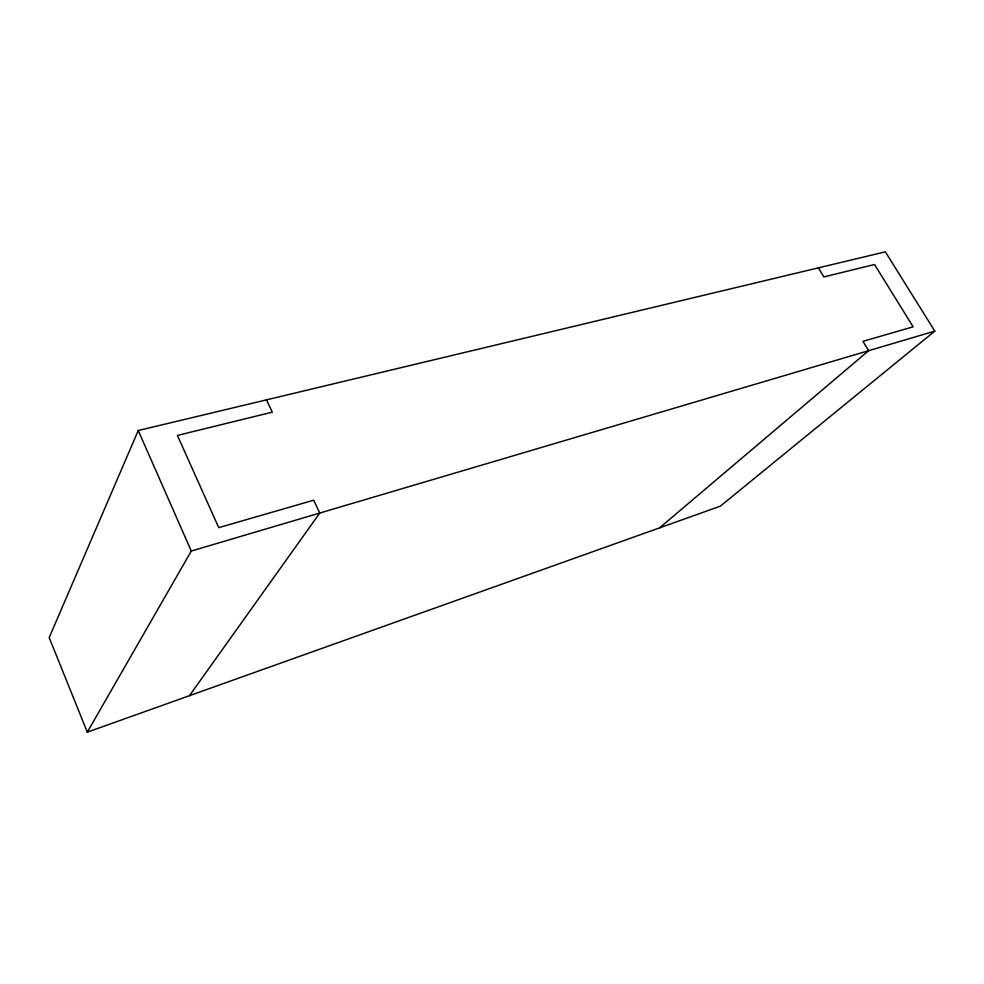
<?xml version="1.0" encoding="UTF-8"?>
<svg xmlns="http://www.w3.org/2000/svg" width="984" height="984" viewBox="0 0 984 984"><rect width="100%" height="100%" fill="white"/><g stroke="black" fill="none" stroke-linecap="round" stroke-linejoin="round"><path stroke-width="1.48" d="M138.252 430.525L49.2 637.607L87.305 732.158L720.313 506.182L934.8 331.116L885.354 251.843L138.252 430.525L191.29 551.04L87.305 732.158M189.469 695.688L319.751 513.045L313.699 500.192L218.731 527.658L177.428 435.42L272.285 412.161L266.492 399.848M659.612 527.854L868.614 350.698L862.943 341.337L913.14 326.823L874.53 264.499L823.866 276.922L818.368 267.869M191.29 551.04L934.8 331.116"/></g></svg>
